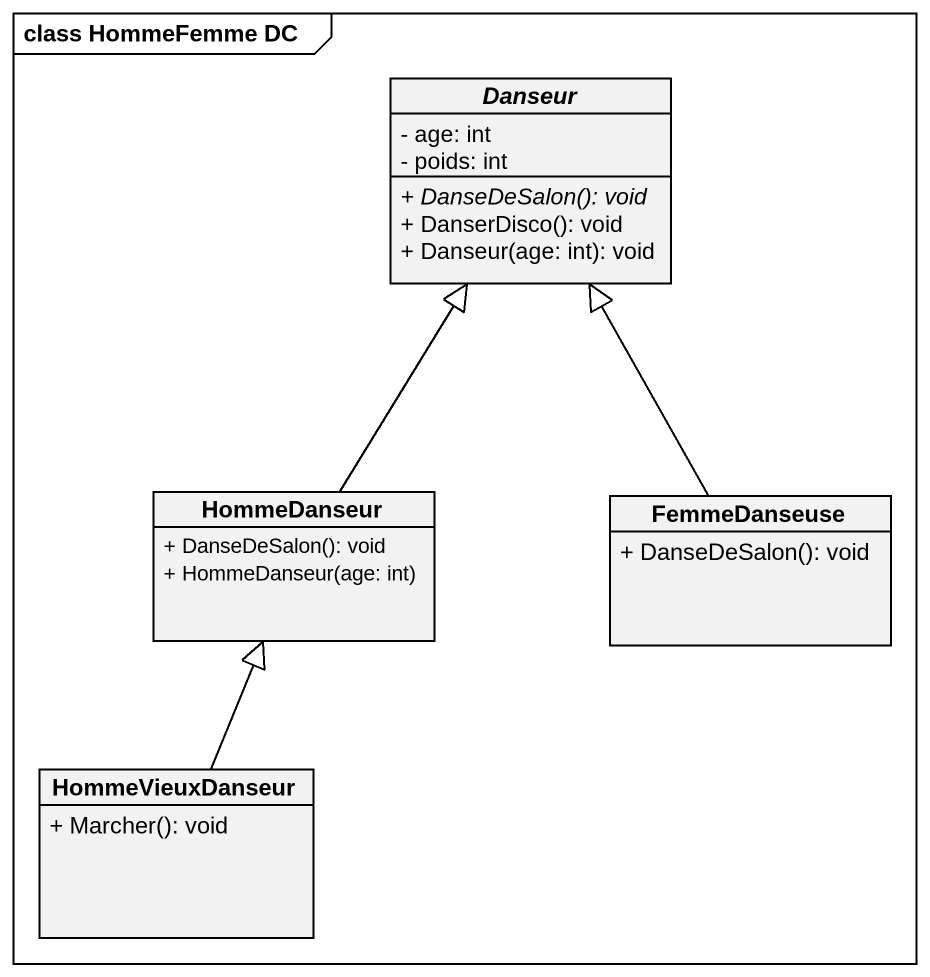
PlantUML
@startuml
mainframe class HommeFemme DC
hide circle
hide empty members
skinparam classAttributeIconSize 0
abstract class Danseur {
  - age: int
  - poids: int
  {abstract} + DanseDeSalon(): void
  + DanserDisco(): void
  + Danseur(age: int): void
}
class HommeDanseur {
  + DanseDeSalon(): void
  + HommeDanseur(age: int)
}
class FemmeDanseuse {
  + DanseDeSalon(): void
}
class HommeVieuxDanseur {
  + Marcher(): void
}
HommeDanseur -up-|> Danseur
FemmeDanseuse -up-|> Danseur
HommeVieuxDanseur -up-|> HommeDanseur
@enduml
